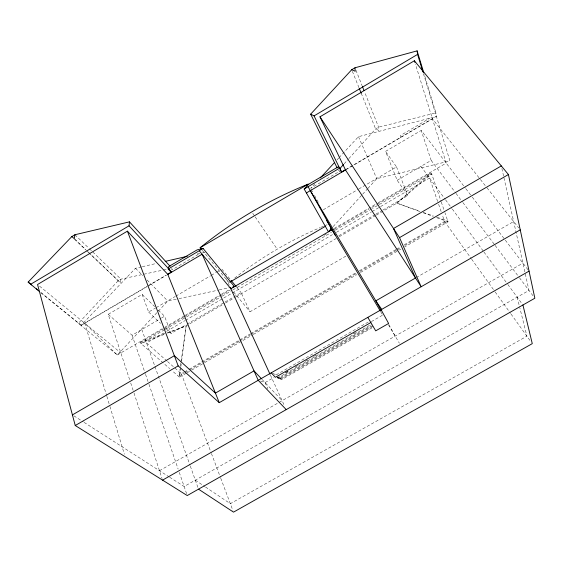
<?xml version="1.0" encoding="UTF-8"?>
<svg xmlns="http://www.w3.org/2000/svg" width="563" height="563" viewBox="0 0 563 563"><rect width="100%" height="100%" fill="white"/><g stroke="black" fill="none" stroke-linecap="round" stroke-linejoin="round"><path stroke-width="0.42" stroke-dasharray="2.81 2.11" d="M171.87 268.199L171.898 269.895L200.034 253.35L195.79 254.328M400.328 137.717L400.575 135.423L429.843 118.209M88.926 252.956L120.517 282.858L120.939 279.142L92.564 251.781M180.73 367.597L179.491 377.154L172.306 370.883M180.843 366.731L181.18 364.127M181.638 360.651L186.149 325.907L224.806 303.387M186.339 373.192L179.491 377.154L179.076 376.042L180.047 369.124M180.54 365.668L180.906 363.072M181.026 362.206L186.149 325.907L140.553 342.332L140.968 343.5L169.695 368.596M344.141 163.833L348.216 159.308M348.8 158.66L375.612 128.913L378.589 127.154L435.91 112.882L424.235 74.337M333.162 226.6L362.037 194.868M362.628 194.221L367.343 189.041M367.928 188.394L376.767 178.682L449.921 160.927L436.424 116.506L358.49 136.675L339.398 157.295M314.935 183.721L310.762 188.239L340.319 170.856M337.012 159.878L338.799 157.943M41.099 292.612L78.588 323.071L118.089 280.824L120.939 279.142L162.531 270.205M141.433 266.89L135.486 268.262L80.995 325.456L117.343 354.964L167.809 301.036L178.084 298.819M376.408 215.08L396.873 203.159L430.969 172.918L431.722 173.925L441.005 201.188M419.984 211.597L396.873 203.159L431.722 173.925L372.509 208.458M40.754 292.633L80.931 325.259L147.274 286.25M148.034 285.807L166.162 275.145M345.415 169.766L436.381 116.281L435.91 112.882M80.995 325.456L166.31 275.3M346.252 169.512L432.44 118.842L479.873 178.809M129.624 379.645L108.209 314.351L142.157 294.407L154.607 306.539M382.805 210.112L407.823 195.537L397.168 180.273L385.549 151.384L421.173 130.454L465.376 188.098M142.157 294.407L148.646 312.043L155.444 308.067M156.197 307.623L175.079 296.567M175.832 296.124L210.576 275.779M211.329 275.335L215.861 272.682M216.614 272.239L219.633 270.472M323.31 209.76L358.033 189.428M358.786 188.992L396.528 166.887L385.549 151.384M108.209 314.351L132.087 335.231L160.772 318.468M161.532 318.025L164.565 316.251L171.124 333.437L186.177 324.668M397.168 180.273L431.174 160.399L421.173 130.454M117.343 354.964L164.1 327.68M164.86 327.237L184.587 315.73M185.347 315.287L221.006 294.484M221.766 294.041L230.865 288.728M334.338 228.36L377.421 203.222M378.174 202.786L446.199 163.094L415.417 64.119M140.553 342.332L163.305 329.059M164.065 328.616L183.777 317.117M184.537 316.673L219.415 296.328M220.175 295.885L230.028 290.135M324.056 235.285L327.089 233.518M333.915 229.535L368.793 209.19M371.826 207.416L376.373 204.763M377.133 204.32L430.969 172.918M164.502 329.777L140.968 343.5L164.361 334.387M165.262 329.334L185.755 317.377M186.515 316.941L221.435 296.567M222.195 296.131L232.062 290.374M232.822 289.931L331.508 232.371M335.309 230.154L371.749 208.901M163.692 333.022L146.584 342.994L166.915 360.974M166.669 331.283L184.805 320.713M185.565 320.27L332.642 234.525M336.428 232.315L371.306 211.984M372.059 211.54L429.534 178.035L438.331 203.426M186.93 324.225L232.85 297.475M233.603 297.039L241.126 292.654L250.035 311.754L346.576 255.715M338.827 235.735L375.225 214.531M375.978 214.088L382.045 210.555M225.566 302.943L235.418 297.208M236.179 296.764L336.231 238.48M339.264 236.713L375.648 215.523M167.57 361.552L181.342 373.741L183.629 372.417M184.39 371.974L188.19 369.778M188.95 369.335L239.162 340.284M239.922 339.848L249.817 334.119M250.577 333.683L356.323 272.499M359.37 270.74L395.888 249.613M396.648 249.17L400.448 246.974M404.255 244.771L444.573 221.442L442.307 214.89M179.076 376.042L184.397 372.959M185.157 372.523L188.95 370.327M189.71 369.884L201.871 362.853M202.631 362.41L239.106 341.312M239.866 340.868L250.507 334.718M251.267 334.274L356.9 273.175M359.94 271.415L396.415 250.31M397.175 249.873L400.976 247.671M404.776 245.475L447.332 220.858L448.042 221.836L404.677 246.918M187.099 372.755L190.899 370.553M191.666 370.116L203.834 363.072M204.594 362.635L252.527 334.915M253.287 334.478L356.745 274.638M360.552 272.436L398.59 250.436M399.35 250L400.87 249.113M416.261 277.566L513.674 221.541M276.144 374.888L369.215 321.487M260.493 381.06L265.067 382.587L273.935 377.499M371.376 321.607L382.664 315.132M285.511 372.502L288.545 370.764M285.378 372.636L288.418 370.89M295.265 366.963L298.313 365.218M305.16 361.291L308.2 359.546M313.528 356.492L318.095 353.874M353.092 333.803L356.14 332.057M277.446 378.132L371.805 324.07M276.729 376.591L278.481 378.533L370.728 325.674M278.481 378.533L277.77 376.999L279.494 378.927L372.643 325.534M279.494 378.927L278.791 377.4L280.508 379.314L373.079 326.259M371.995 327.842L281.5 379.701L278.72 376.591M159.484 470.71L522.914 263.118M167.591 333.134L186.149 325.907M142.284 266.693L155.874 263.554M202.589 252.759L205.136 252.175M178.943 298.636L218.331 290.121M219.19 289.938L230.323 287.531M163.383 270.022L167.626 269.114M396.873 203.159L420.033 211.287M423.348 212.448L433.271 215.925M437.409 217.374L447.332 220.858M423.285 212.8L433.186 216.417M436.487 217.621L448.042 221.836L444.946 212.751M272.851 373.452L276.834 375.057M338.307 170.3L340.228 171.356M73.873 415.832L83.373 421.919M84.105 422.391L168.914 476.755M169.639 477.22L184.136 486.516L528.981 290.431L503.779 177.049M195.312 480.162L204.798 486.531M205.523 487.023L230.337 503.688L526.912 336.167L519.909 308.179M39.565 286.159L120.855 352.917M78.588 323.071L80.931 325.259M148.646 312.043L160.511 323.331M165.508 328.088L171.124 333.437M74.942 239.268L85.703 249.564M88.236 251.985L120.517 282.858M74.344 239.015L85.759 249.923M86.392 250.528L88.292 252.344M74.907 234.75L88.778 248.128M89.411 248.733L91.931 251.168M158.344 310.185L164.565 316.251M116.64 354.394L84.739 323.253L106.604 395.507M135.486 268.262L142.805 275.687M147.077 280.015L167.809 301.036M262.161 379.511L282.119 400.659M233.603 292.021L250.035 311.754M202.37 250.401L228.986 282.626M221.899 269.149L230.689 279.895M236.734 287.278L241.126 292.654M480.415 179.498L486.411 187.078M486.96 187.768L518.727 227.931M465.911 188.795L471.773 196.438M472.308 197.127L504.8 239.5M505.335 240.197L528.038 269.797M431.174 160.399L455.495 192.729M456.023 193.433L462.364 201.871M462.892 202.567L494.617 244.743M495.144 245.447L518.938 277.073M519.466 277.777L533.386 296.279M420.948 166.374L445.087 199.182M445.6 199.886L451.829 208.345M452.342 209.049L483.455 251.337M483.969 252.048L507.305 283.766M507.819 284.47L522.443 304.344M444.573 221.442L471.168 258.494M471.681 259.205L494.694 291.275M495.201 291.986L510.542 313.366M511.056 314.077L530.81 341.6M252.752 213.328L254.708 216.199M255.194 216.917L277.2 249.177M380.841 311.944L382.186 314.203M388.449 324.774L399.371 343.191M311.163 189.428L312.845 192.462M314.527 195.495L318.32 202.321M388.871 324.633L395.163 336.09M279.804 377.801L280.508 379.314M226.291 278.734L229.218 285.131M270.409 375.078L284.512 405.881M265.067 382.587L267.84 388.744M358.49 136.675L376.767 178.682M352.375 71.346L359.25 88.37M361.214 93.233L375.612 128.913L378.885 130.525L378.589 127.154L364.676 92.184M355.943 70.227L362.086 85.675M396.528 166.887L407.823 195.537M181.342 373.741L211.111 452.694M211.421 453.518L220.414 477.368M220.724 478.191L232.941 510.599M141.813 329.545L190.027 465.291M190.322 466.115L197.923 487.53M438.612 204.242L441.167 211.611M132.087 335.231L145.24 373.466M145.528 374.296L148.674 383.445M148.963 384.276L178.133 469.056M179.273 472.385L186.684 493.913M441.286 202.011L444.664 211.927M130.722 382.988L133.734 392.179M134.008 393.016L162.06 478.557M423.418 73.626L436.381 116.281M106.857 396.345L109.658 405.592M109.912 406.43L124.374 454.221M517.158 297.158L519.698 307.335M501.879 168.492L503.589 176.191M234.729 278.038A397.612 385.718 78.3 0 1 320.234 227.586M320.987 227.269A397.612 385.718 78.3 0 1 324.014 226.009M324.774 225.693A397.612 385.718 78.3 0 1 327.054 224.771"/><path stroke-width="0.84" d="M167.675 274.258L171.588 271.957L129.047 225.812L129.483 221.857L74.907 234.75L71.811 236.594L28.15 282.091L39.389 291.528M74.907 234.75L74.309 238.663L71.811 236.594M171.293 272.372L168.196 269.015L168.809 266.531L197.127 249.866L203.109 248.473L234.454 286.637L232.8 286.996M340.059 168.358L343.557 164.48M331.396 228.543L328.426 231.808L304.182 189.006L308.566 184.277L338.321 166.768L339.707 168.105L341.699 172.187M337.16 167.957L310.656 114.155L351.72 69.721L354.971 67.785L417.12 50.867L423.728 72.655M320.305 177.922L334.626 162.454M30.536 284.343L129.047 225.812M310.656 114.155L314.063 115.894L417.577 54.393L417.12 50.867M520.24 229.852L219.253 402.665L167.816 274.413L127.414 231.147L37.552 284.505L75.245 425.515L187.247 495.553L534.85 298.228L508.424 174.53L414.375 60.762L319.974 116.815L345.499 169.956L421.159 286.736L399.526 237.628L319.974 116.815M200.154 247.713L308.214 184.115A432.335 421.807 -85.5 0 0 200.154 247.713L201.265 249.057M168.196 269.015L203.109 248.473M304.182 189.006L339.707 168.105M345.415 169.766L341.509 172.06L314.063 115.894M167.816 274.413L202.152 254.223L258.213 380.299L286.222 409.618M306.406 192.933L345.499 169.956M229.739 282.183L325.576 226.206M332.071 229.683L230.865 288.728L199.253 250.739M72.409 414.896L174.354 355.717L215.418 393.094L254.026 370.883L261.577 378.892M501.309 165.923L393.509 228.501L415.501 278.009L375.81 300.839L380.884 310.079M75.245 425.515L178.175 365.88L219.253 402.665M399.526 237.628L508.424 174.53M370.841 322.543L275.342 377.323L271.253 372.805M162.573 480.126L529.065 271.134M165.212 261.394L187.296 256.292M351.72 69.721L355.218 71.283L354.971 67.785M198.507 489.163L233.518 512.133L532.274 343.641L522.928 304.998M28.15 282.091L31.556 284.864M36.328 288.742L37.693 289.846M129.483 221.857L170.103 266.271M231.238 280.564L236.186 286.609M381.742 309.368L375.81 300.839L310.304 190.646M326.653 220.548L380.398 311.184M367.808 317.37L375.711 330.847L388.618 323.458L381.102 309.734M308.109 186.698L335.055 235.045M330.741 228.444L332.001 230.71M230.323 287.531L270.043 374.275M359.25 88.37L361.214 93.233M362.41 86.491L364.029 90.559M127.414 231.147L178.175 365.88M414.375 60.762L414.896 62.444M417.577 54.393L422.912 71.958M230.253 281.599A397.612 385.718 78.3 0 1 231.527 280.571"/></g></svg>
